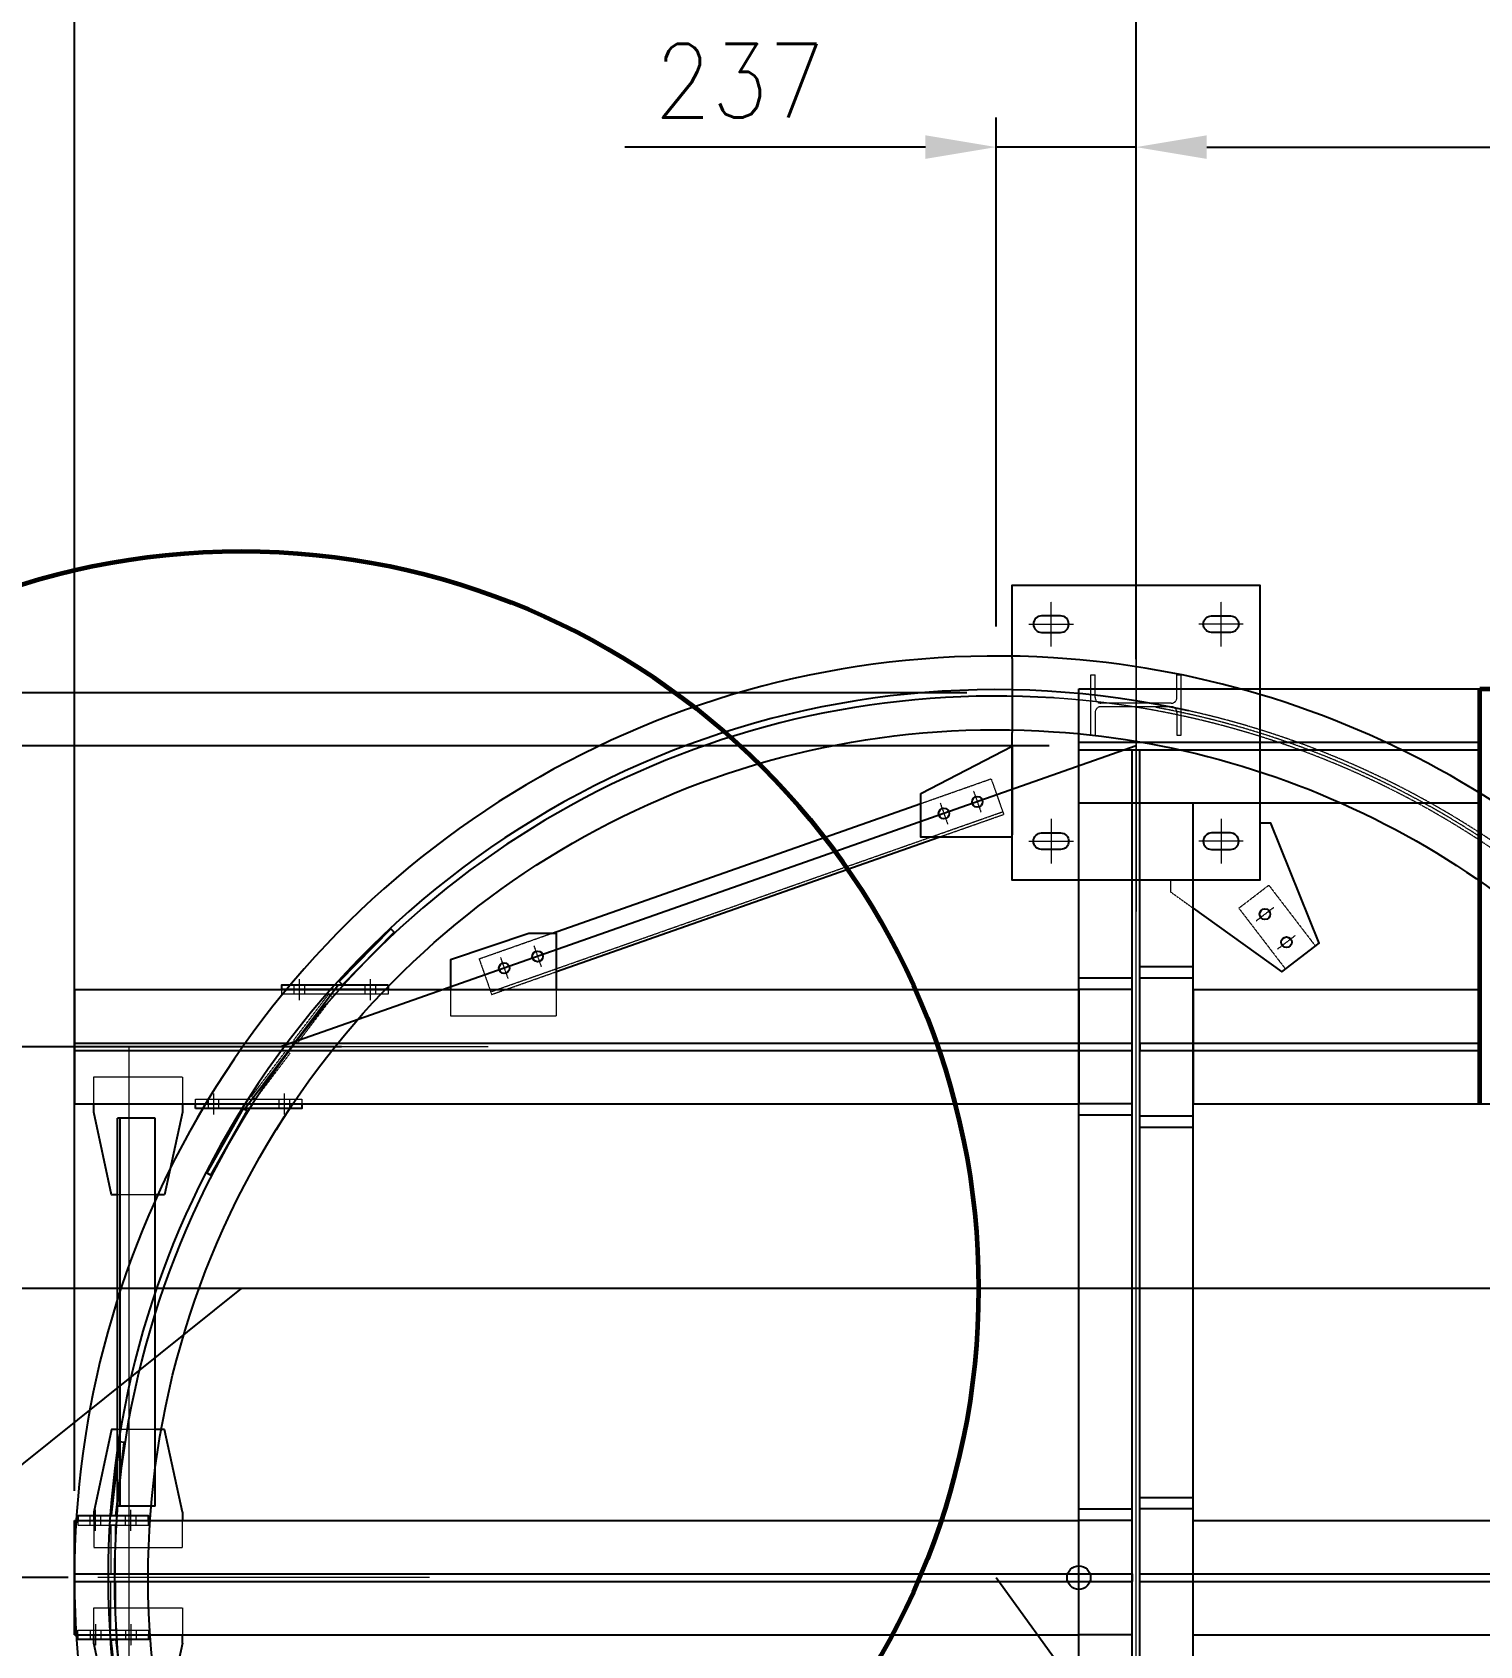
# Model space of a CAD drawing. Header units: millimetres. Extents: x 13669 to 217197, y -88248 to 24578.
# Drawn here: x 18009 to 20462, y 5765 to 8501 of the extents above; entities that cross this region are included whole.
import ezdxf

# ---------------------------------------------------------------- set-up
doc = ezdxf.new("R2010")
doc.units = ezdxf.units.MM
for name, pattern in [('CENTER', [50.8, 31.75, -6.35, 6.35, -6.35]), ('CENTER2', [1.125, 0.75, -0.125, 0.125, -0.125]), ('DASHED2', [0.375, 0.25, -0.125])]:
    doc.linetypes.add(name, pattern=pattern)
for name, color, linetype in [('CHAPA PISO', 3, 'Continuous'), ('SDDIM', 1, 'Continuous'), ('Tx-DDIM', 1, 'Continuous'), ('Tx-EJES', 1, 'CENTER'), ('Tx_DDIM', 1, 'Continuous'), ('Tx_M_EQUIPOS', 4, 'Continuous'), ('Tx_M_EXISTENTES', 8, 'Continuous'), ('Tx_M_OCULTOS', 2, 'DASHED2')]:
    doc.layers.add(name, color=color, linetype=linetype)
for name, color, linetype, lineweight in [('TITULOS', 6, 'Continuous', 60), ('Tx_EJES', 1, 'CENTER2', 5), ('Tx_M_OCULTAS FINO', 1, 'DASHED2', 5)]:
    doc.layers.add(name, color=color, linetype=linetype, lineweight=lineweight)
doc.styles.add('ROMANS', font='romans.shx', dxfattribs={"width": 0.9})
doc.dimstyles.new('ESC 1-50', dxfattribs={"dimscale": 50, "dimtxt": 2.5, "dimasz": 2.4, "dimexe": 1, "dimexo": 1, "dimgap": 1, "dimtad": 1, "dimdec": 0, "dimtxsty": 'ROMANS', "dimcen": 2.5, "dimclrd": 256, "dimclre": 256, "dimclrt": 3, "dimadec": 0, "dimazin": 2, "dimtfac": 0.5, "dimtdec": 0, "dimtmove": 0, "dimatfit": 3, "dimfxl": 1, "dimtfill": 1, "dimtfillclr": 256, "dimtolj": 2, "dimlwd": -1, "dimarcsym": 0})

# ---------------------------------------------------------------- blocks, each defined once
blk = doc.blocks.new('*D27')
at = {"layer": 'Defpoints', "color": 0, "transparency": 16777216}
for p in [(19879.6, 8306.2), (22109.6, 8306.2), (22109.6, 7545.4)]:
    blk.add_point(p, dxfattribs=at)
at = {"layer": 'Tx_DDIM', "lineweight": -2, "transparency": 16777216}
blk.add_line((22109.6, 7595.4), (22109.6, 8356.2), dxfattribs=at)
at = {"layer": 'Tx_DDIM', "transparency": 16777216}
blk.add_line((19999.6, 8306.2), (21989.6, 8306.2), dxfattribs=at)
for points in [[(19999.6, 8326.2), (19999.6, 8286.2), (19879.6, 8306.2)], [(21989.6, 8326.2), (21989.6, 8286.2), (22109.6, 8306.2)]]:
    blk.add_solid(points, dxfattribs=at)
at = {"layer": 'Tx_DDIM', "color": 3, "transparency": 16777216, "insert": (20944.6, 8418.7), "char_height": 125, "attachment_point": 5, "style": 'ROMANS', "bg_fill": 3, "box_fill_scale": 1.1, "bg_fill_color": 256, "bg_fill_true_color": 13158600, "bg_fill_transparency": 0}
blk.add_mtext('\\A2;2230', dxfattribs=at)
blk = doc.blocks.new('*D30')
at = {"layer": 'Defpoints', "color": 0, "transparency": 16777216}
for p in [(30939.6, 8614.3), (30939.6, 7545.4), (19879.6, 7387.9)]:
    blk.add_point(p, dxfattribs=at)
at = {"layer": 'Tx_DDIM', "lineweight": -2, "transparency": 16777216}
for p, q in [((19879.6, 7437.9), (19879.6, 8664.3)), ((30939.6, 7595.4), (30939.6, 8664.3))]:
    blk.add_line(p, q, dxfattribs=at)
at = {"layer": 'Tx_DDIM', "transparency": 16777216}
blk.add_line((19999.6, 8614.3), (30819.6, 8614.3), dxfattribs=at)
for points in [[(19999.6, 8634.3), (19999.6, 8594.3), (19879.6, 8614.3)], [(30819.6, 8634.3), (30819.6, 8594.3), (30939.6, 8614.3)]]:
    blk.add_solid(points, dxfattribs=at)
at = {"layer": 'Tx_DDIM', "color": 3, "transparency": 16777216, "insert": (25409.6, 8726.8), "char_height": 125, "attachment_point": 5, "style": 'ROMANS', "bg_fill": 3, "box_fill_scale": 1.1, "bg_fill_color": 256, "bg_fill_true_color": 13158600, "bg_fill_transparency": 0}
blk.add_mtext('\\A2;11060', dxfattribs=at)
blk = doc.blocks.new('*D31')
at = {"layer": 'Defpoints', "color": 0, "transparency": 16777216}
for p in [(19879.6, 8614.3), (19879.6, 7387.9), (18080.1, 5977.9)]:
    blk.add_point(p, dxfattribs=at)
at = {"layer": 'Tx_DDIM', "lineweight": -2, "transparency": 16777216}
for p, q in [((18080.1, 6027.9), (18080.1, 8664.3)), ((19879.6, 7437.9), (19879.6, 8664.3))]:
    blk.add_line(p, q, dxfattribs=at)
at = {"layer": 'Tx_DDIM', "transparency": 16777216}
blk.add_line((18200.1, 8614.3), (19759.6, 8614.3), dxfattribs=at)
for points in [[(18200.1, 8634.3), (18200.1, 8594.3), (18080.1, 8614.3)], [(19759.6, 8634.3), (19759.6, 8594.3), (19879.6, 8614.3)]]:
    blk.add_solid(points, dxfattribs=at)
at = {"layer": 'Tx_DDIM', "color": 3, "transparency": 16777216, "insert": (18979.9, 8726.8), "char_height": 125, "attachment_point": 5, "style": 'ROMANS', "bg_fill": 3, "box_fill_scale": 1.1, "bg_fill_color": 256, "bg_fill_true_color": 13158600, "bg_fill_transparency": 0}
blk.add_mtext('\\A2;1800', dxfattribs=at)
blk = doc.blocks.new('*D33')
at = {"layer": 'Defpoints', "color": 0, "transparency": 16777216}
for p in [(19782.6, 7290.9), (17381.7, 6780.9), (18582.6, 6780.9)]:
    blk.add_point(p, dxfattribs=at)
at = {"layer": 'Tx_DDIM', "lineweight": -2, "transparency": 16777216}
for p, q in [((19732.6, 7290.9), (17331.7, 7290.9)), ((18532.6, 6780.9), (17331.7, 6780.9))]:
    blk.add_line(p, q, dxfattribs=at)
at = {"layer": 'Tx_DDIM', "transparency": 16777216}
blk.add_line((17381.7, 7170.9), (17381.7, 6900.9), dxfattribs=at)
for points in [[(17361.7, 7170.9), (17401.7, 7170.9), (17381.7, 7290.9)], [(17361.7, 6900.9), (17401.7, 6900.9), (17381.7, 6780.9)]]:
    blk.add_solid(points, dxfattribs=at)
at = {"layer": 'Tx_DDIM', "color": 3, "transparency": 16777216, "insert": (17269.2, 7035.9), "char_height": 125, "attachment_point": 5, "rotation": 90, "style": 'ROMANS', "bg_fill": 3, "box_fill_scale": 1.1, "bg_fill_color": 256, "bg_fill_true_color": 13158600, "bg_fill_transparency": 0}
blk.add_mtext('\\A2;510', dxfattribs=at)
blk = doc.blocks.new('*D34')
at = {"layer": 'Defpoints', "color": 0, "transparency": 16777216}
for p in [(18582.6, 6780.9), (17381.7, 5880.9), (18119.7, 5880.9)]:
    blk.add_point(p, dxfattribs=at)
at = {"layer": 'Tx_DDIM', "lineweight": -2, "transparency": 16777216}
for p, q in [((18532.6, 6780.9), (17331.7, 6780.9)), ((18069.7, 5880.9), (17331.7, 5880.9))]:
    blk.add_line(p, q, dxfattribs=at)
at = {"layer": 'Tx_DDIM', "transparency": 16777216}
blk.add_line((17381.7, 6660.9), (17381.7, 6000.9), dxfattribs=at)
for points in [[(17361.7, 6660.9), (17401.7, 6660.9), (17381.7, 6780.9)], [(17361.7, 6000.9), (17401.7, 6000.9), (17381.7, 5880.9)]]:
    blk.add_solid(points, dxfattribs=at)
at = {"layer": 'Tx_DDIM', "color": 3, "transparency": 16777216, "insert": (17269.2, 6330.9), "char_height": 125, "attachment_point": 5, "rotation": 90, "style": 'ROMANS', "bg_fill": 3, "box_fill_scale": 1.1, "bg_fill_color": 256, "bg_fill_true_color": 13158600, "bg_fill_transparency": 0}
blk.add_mtext('\\A2;900', dxfattribs=at)
blk = doc.blocks.new('*D35')
at = {"layer": 'Defpoints', "color": 0, "transparency": 16777216}
for p in [(18119.7, 5880.9), (17381.7, 4980.9), (18063.1, 4980.9)]:
    blk.add_point(p, dxfattribs=at)
at = {"layer": 'Tx_DDIM', "lineweight": -2, "transparency": 16777216}
for p, q in [((18069.7, 5880.9), (17331.7, 5880.9)), ((18013.1, 4980.9), (17331.7, 4980.9))]:
    blk.add_line(p, q, dxfattribs=at)
at = {"layer": 'Tx_DDIM', "transparency": 16777216}
blk.add_line((17381.7, 5760.9), (17381.7, 5100.9), dxfattribs=at)
for points in [[(17361.7, 5760.9), (17401.7, 5760.9), (17381.7, 5880.9)], [(17361.7, 5100.9), (17401.7, 5100.9), (17381.7, 4980.9)]]:
    blk.add_solid(points, dxfattribs=at)
at = {"layer": 'Tx_DDIM', "color": 3, "transparency": 16777216, "insert": (17269.2, 5430.9), "char_height": 125, "attachment_point": 5, "rotation": 90, "style": 'ROMANS', "bg_fill": 3, "box_fill_scale": 1.1, "bg_fill_color": 256, "bg_fill_true_color": 13158600, "bg_fill_transparency": 0}
blk.add_mtext('\\A2;900', dxfattribs=at)
blk = doc.blocks.new('*D19')
at = {"layer": 'Defpoints', "color": 0, "transparency": 16777216}
for p in [(18440, 7290.9), (16946.7, 3275.9), (19444.7, 3275.9)]:
    blk.add_point(p, dxfattribs=at)
at = {"layer": 'SDDIM', "lineweight": -2, "transparency": 16777216}
for p, q in [((18390, 7290.9), (16896.7, 7290.9)), ((19394.7, 3275.9), (16896.7, 3275.9))]:
    blk.add_line(p, q, dxfattribs=at)
at = {"layer": 'SDDIM', "transparency": 16777216}
blk.add_line((16946.7, 7170.9), (16946.7, 3395.9), dxfattribs=at)
for points in [[(16926.7, 7170.9), (16966.7, 7170.9), (16946.7, 7290.9)], [(16926.7, 3395.9), (16966.7, 3395.9), (16946.7, 3275.9)]]:
    blk.add_solid(points, dxfattribs=at)
at = {"layer": 'SDDIM', "color": 3, "transparency": 16777216, "insert": (16834.2, 5283.4), "char_height": 125, "attachment_point": 5, "rotation": 90, "style": 'ROMANS', "bg_fill": 3, "box_fill_scale": 1.1, "bg_fill_color": 256, "bg_fill_true_color": 13158600, "bg_fill_transparency": 0}
blk.add_mtext('\\A2;4015', dxfattribs=at)
blk = doc.blocks.new('*D15')
at = {"layer": 'Defpoints', "color": 0, "transparency": 16777216}
for p in [(19879.6, 8306.2), (19879.6, 8051.1), (19642.6, 7443.4)]:
    blk.add_point(p, dxfattribs=at)
at = {"layer": 'SDDIM', "lineweight": -2, "transparency": 16777216}
for p, q in [((19642.6, 7493.4), (19642.6, 8356.2)), ((19879.6, 8101.1), (19879.6, 8356.2))]:
    blk.add_line(p, q, dxfattribs=at)
at = {"layer": 'SDDIM', "transparency": 16777216}
for p, q in [((19522.6, 8306.2), (19013.3, 8306.2)), ((19879.6, 8306.2), (19642.6, 8306.2)), ((19999.6, 8306.2), (20119.6, 8306.2))]:
    blk.add_line(p, q, dxfattribs=at)
for points in [[(19522.6, 8326.2), (19522.6, 8286.2), (19642.6, 8306.2)], [(19999.6, 8326.2), (19999.6, 8286.2), (19879.6, 8306.2)]]:
    blk.add_solid(points, dxfattribs=at)
at = {"layer": 'SDDIM', "color": 3, "transparency": 16777216, "insert": (19208, 8418.7), "char_height": 125, "attachment_point": 5, "style": 'ROMANS', "bg_fill": 3, "box_fill_scale": 1.1, "bg_fill_color": 256, "bg_fill_true_color": 13158600, "bg_fill_transparency": 0}
blk.add_mtext('\\A2;237', dxfattribs=at)
blk = doc.blocks.new('*D17')
at = {"layer": 'Defpoints', "color": 0, "transparency": 16777216}
for p in [(19642.6, 7380.9), (16598.4, 5880.9), (18000.4, 5880.9)]:
    blk.add_point(p, dxfattribs=at)
at = {"layer": 'SDDIM', "lineweight": -2, "transparency": 16777216}
for p, q in [((19592.6, 7380.9), (16548.4, 7380.9)), ((17950.4, 5880.9), (16548.4, 5880.9))]:
    blk.add_line(p, q, dxfattribs=at)
at = {"layer": 'SDDIM', "transparency": 16777216}
blk.add_line((16598.4, 7260.9), (16598.4, 6000.9), dxfattribs=at)
for points in [[(16578.4, 7260.9), (16618.4, 7260.9), (16598.4, 7380.9)], [(16578.4, 6000.9), (16618.4, 6000.9), (16598.4, 5880.9)]]:
    blk.add_solid(points, dxfattribs=at)
at = {"layer": 'SDDIM', "color": 3, "transparency": 16777216, "insert": (16485.9, 6630.9), "char_height": 125, "attachment_point": 5, "rotation": 90, "style": 'ROMANS', "bg_fill": 3, "box_fill_scale": 1.1, "bg_fill_color": 256, "bg_fill_true_color": 13158600, "bg_fill_transparency": 0}
blk.add_mtext('\\A2;1500', dxfattribs=at)
blk = doc.blocks.new('W150x18')
for p, q in [((-51, 0), (-51, -7.1)), ((-51, 0), (51, 0)), ((51, 0), (51, -7.1)), ((-12.9, -7.1), (-51, -7.1)), ((-2.9, -135.9), (-2.9, -17.1)), ((2.9, -135.9), (2.9, -17.1)), ((12.9, -7.1), (51, -7.1)), ((-51, -145.9), (-51, -153)), ((-12.9, -145.9), (-51, -145.9)), ((-51, -153), (51, -153)), ((12.9, -145.9), (51, -145.9)), ((51, -145.9), (51, -153))]:
    blk.add_line(p, q)
for centre, start, end in [((-12.9, -17.1), 0, 90), ((12.9, -17.1), 90, 180), ((-12.9, -135.9), 270, 0), ((12.9, -135.9), 180, 270)]:
    blk.add_arc(centre, 10, start, end)

msp = doc.modelspace()

# ---------------------------------------------------------------- linework, layer by layer
at = {"layer": 'Tx-DDIM'}
msp.add_circle((19782.6310519, 5880.8672684), 20, dxfattribs=at)
at = {"layer": 'Tx_EJES'}
for p, q in [((20023.6310519, 7167.0761914), (20023.6310519, 7091.6761914)), ((20061.3310519, 7129.3761914), (19985.9310519, 7129.3761914)), ((20083.0560396, 6994.1746872), (20113.2180854, 7017.2885573)), ((20119.5516241, 6946.5504043), (20149.7136699, 6969.6642745)), ((19782.6310519, 5860.8672684), (19782.6310519, 5900.8672684))]:
    msp.add_line(p, q, dxfattribs=at)
msp.add_lwpolyline([(20462.15913, 7137.2007152, 0.0994580369), (19913.3510519, 7356.2352502)], format="xyb", dxfattribs=at)
at = {"layer": 'Tx_M_EQUIPOS'}
for p, q in [((19976.6310518, 3532.7672684), (19976.6310518, 7193.8672684)), ((19976.6310518, 6877.8672684), (20462.15913, 6877.8672684)), ((19976.6310518, 6877.8672684), (19976.6310518, 6683.8672684)), ((19976.6310518, 6683.8672684), (22012.6310519, 6683.8672684)), ((19976.6310518, 5977.8672684), (22012.6310519, 5977.8672684)), ((19976.6310518, 5783.8672684), (19976.6310518, 5977.8672684)), ((19976.6310518, 5783.8672684), (22012.6310519, 5783.8672684))]:
    msp.add_line(p, q, dxfattribs=at)
msp.add_lwpolyline([(19976.6310518, 7015.7337751), (20126.5534302, 6907.8208974), (20190.052474, 6956.4816766), (20108.034867, 7160.2021115), (20089.6310519, 7160.2021115), (20089.6310519, 7063.3761913), (19990.0348669, 7063.3761913)], dxfattribs=at)
msp.add_lwpolyline([(20023.6310518, 7115.3761911), (20039.6310518, 7115.3761911, 1), (20039.6310518, 7143.3761911), (20023.6310518, 7143.3761911), (20007.6310518, 7143.3761911, 1), (20007.6310518, 7115.3761911)], format="xyb", close=True, dxfattribs=at)
for centre in [(20098.1370625, 7005.7316223), (20134.632647, 6958.1073394)]:
    msp.add_circle(centre, 9, dxfattribs=at)
at = {"layer": 'Tx_M_OCULTAS FINO'}
for p, q in [((20053.8295682, 7015.8729214), (20104.6288033, 7054.8015448)), ((20104.6288033, 7054.8015448), (20183.7025696, 6951.6155987)), ((20053.8295682, 7015.8729214), (20132.9033345, 6912.6869753))]:
    msp.add_line(p, q, dxfattribs=at)
msp.add_lwpolyline([(19976.6310518, 7063.3761913), (19938.2276947, 7063.3761913), (19938.2276947, 7043.3761913), (19976.6310518, 7015.7337751)], dxfattribs=at)
at = {"layer": 'Tx_M_OCULTOS'}
for p, q in [((19976.6310518, 6787.1672684), (20462.15913, 6787.1672684)), ((19976.6310518, 6774.5672684), (20462.15913, 6774.5672684)), ((19782.6310518, 5887.1672684), (19873.3310518, 5887.1672684)), ((19873.3310518, 5887.1672684), (19873.3310518, 5874.5672684)), ((19885.9310518, 5887.1672684), (19976.6310518, 5887.1672684)), ((19885.9310518, 5874.5672684), (19885.9310518, 5887.1672684)), ((19976.6310518, 5887.1672684), (22012.6310519, 5887.1672684)), ((19782.6310518, 5874.5672684), (19873.3310518, 5874.5672684)), ((19885.9310518, 5874.5672684), (19976.6310518, 5874.5672684)), ((19976.6310518, 5874.5672684), (22012.6310519, 5874.5672684)), ((19873.3310517, 5783.8672683), (19782.6310517, 5783.8672683))]:
    msp.add_line(p, q, dxfattribs=at)

# ---------------------------------------------------------------- dimensions: what is measured, and where the dimension line sits
at = {"layer": 'Tx_DDIM'}
dim = msp.add_linear_dim(base=(22109.6310519, 8306.1582602), p1=(19879.6310519, 8306.1582602), p2=(22109.6310519, 7545.3672684), dimstyle='ESC 1-50', dxfattribs=at)
dim.commit()
dim.dimension.update_dxf_attribs({"geometry": '*D27', "text_midpoint": (20944.631052, 8306.1582602), "dimtype": 160})

# ---------------------------------------------------------------- next in the draw order: dimensions: what is measured, and where the dimension line sits
dim = msp.add_linear_dim(base=(30939.6310519, 8614.2890023), p1=(19879.6310519, 7387.8672684), p2=(30939.6310519, 7545.3672684), dimstyle='ESC 1-50', dxfattribs=at)
dim.commit()
dim.dimension.update_dxf_attribs({"geometry": '*D30', "text_midpoint": (25409.6310519, 8726.7890023)})

# ---------------------------------------------------------------- next in the draw order: linework, layer by layer
at = {"layer": 'TITULOS'}
for p, q in [((20462.15913, 6683.8672684), (20462.15913, 7387.8672684)), ((20462.15913, 7387.8672684), (20568.15913, 7387.8672684))]:
    msp.add_line(p, q, dxfattribs=at)
at = {"layer": 'Tx-DDIM'}
msp.add_line((20089.6310519, 7412.9107567), (20089.6310519, 7285.2024314), dxfattribs=at)
at = {"layer": 'Tx_EJES'}
for p, q in [((20023.6310519, 7459.6761886), (20023.6310519, 7535.0761886)), ((20061.3310519, 7497.3761886), (19985.9310519, 7497.3761886))]:
    msp.add_line(p, q, dxfattribs=at)
at = {"layer": 'Tx_M_EQUIPOS'}
msp.add_lwpolyline([(20023.6310521, 7483.3761886), (20007.6310521, 7483.3761886, -1), (20007.6310521, 7511.3761886), (20023.6310521, 7511.3761886), (20039.6310521, 7511.3761886, -1), (20039.6310521, 7483.3761886)], format="xyb", close=True, dxfattribs=at)

# ---------------------------------------------------------------- next in the draw order: dimensions: what is measured, and where the dimension line sits
at = {"layer": 'Tx_DDIM'}
dim = msp.add_linear_dim(base=(19879.631051917, 8614.2890022981), p1=(18080.1310518188, 5977.8672683654), p2=(19879.631051917, 7387.8672683651), dimstyle='ESC 1-50', dxfattribs=at)
dim.commit()
dim.dimension.update_dxf_attribs({"geometry": '*D31', "text_midpoint": (18979.8810518679, 8726.7890022981)})

# ---------------------------------------------------------------- next in the draw order: linework, layer by layer
at = {"layer": 'Tx-DDIM'}
msp.add_line((19669.6310519, 7439.2758316), (19669.6310519, 7313.9189946), dxfattribs=at)
at = {"layer": 'Tx_EJES'}
for p, q in [((19879.6310519, 2894.4633734), (19879.6310519, 7708.7263938)), ((19879.6310519, 7572.1172684), (19879.6310519, 7009.6172684)), ((19735.6310513, 7459.6761886), (19735.6310513, 7535.0761886)), ((19697.9310513, 7497.3761886), (19773.3310513, 7497.3761886))]:
    msp.add_line(p, q, dxfattribs=at)
at = {"layer": 'Tx_M_EQUIPOS'}
for p, q in [((19782.6310519, 7387.8672684), (21665.3310546, 7387.8672685)), ((19782.6310518, 5783.8672684), (19782.6310518, 5977.8672684))]:
    msp.add_line(p, q, dxfattribs=at)
msp.add_lwpolyline([(19669.6310519, 7439.2758316), (19669.6310519, 7563.3761913), (20089.6310519, 7563.3761913), (20089.6310519, 7412.9107567)], dxfattribs=at)
msp.add_lwpolyline([(19735.6310515, 7511.3761886), (19719.6310515, 7511.3761886, 1), (19719.6310515, 7483.3761886), (19735.6310515, 7483.3761886), (19751.6310515, 7483.3761886, 1), (19751.6310515, 7511.3761886)], format="xyb", close=True, dxfattribs=at)
at = {"layer": 'Tx_M_OCULTOS'}
for p, q in [((19873.3310519, 7284.5672684), (19885.9310519, 7284.5672684)), ((19873.3310519, 7193.8672684), (19873.3310519, 7284.5672684)), ((19885.9310519, 7193.8672684), (19885.9310519, 7284.5672684)), ((19873.3310518, 3532.7672684), (19873.3310518, 7193.8672684)), ((19885.9310518, 3532.7672684), (19885.9310518, 7193.8672684)), ((19885.9310517, 6916.9172685), (19976.6310517, 6916.9172685)), ((19885.9310517, 6897.8672685), (19976.6310517, 6897.8672685)), ((19873.3310518, 6774.5672684), (19873.3310518, 6787.1672684)), ((19885.9310518, 6787.1672684), (19976.6310518, 6787.1672684)), ((19885.9310518, 6787.1672684), (19885.9310518, 6774.5672684)), ((19885.9310518, 6774.5672684), (19976.6310518, 6774.5672684)), ((19873.3310517, 6683.8672685), (19782.6310517, 6683.8672685)), ((19873.3310517, 6664.8172685), (19782.6310517, 6664.8172685)), ((19885.9310517, 6663.8672685), (19976.6310517, 6663.8672685)), ((19885.9310517, 6644.8172685), (19976.6310517, 6644.8172685)), ((19873.3310517, 5996.9172683), (19782.6310517, 5996.9172683)), ((19885.9310517, 6016.9172683), (19976.6310517, 6016.9172683)), ((19885.9310517, 5997.8672683), (19976.6310517, 5997.8672683)), ((19873.3310517, 5977.8672683), (19782.6310517, 5977.8672683))]:
    msp.add_line(p, q, dxfattribs=at)

# ---------------------------------------------------------------- next in the draw order: block references
at = {"layer": 'Tx_M_OCULTAS FINO', "rotation": 90}
msp.add_blockref('W150x18', (19803.1310519, 7360.3790814), dxfattribs=at)

# ---------------------------------------------------------------- next in the draw order: dimensions: what is measured, and where the dimension line sits
at = {"layer": 'Tx_DDIM'}
dim = msp.add_linear_dim(base=(17381.6512594, 6780.8672684), p1=(19782.6310519, 7290.8672684), p2=(18582.6310521, 6780.8672684), angle=90, dimstyle='ESC 1-50', dxfattribs=at)
dim.commit()
dim.dimension.update_dxf_attribs({"geometry": '*D33', "text_midpoint": (17269.1512594, 7035.8672684)})

# ---------------------------------------------------------------- next in the draw order: linework, layer by layer
at = {"layer": 'Tx_EJES'}
for p, q in [((19604.2704571, 7214.1572852), (19616.8788192, 7178.3099812)), ((19547.6694508, 7194.249345), (19560.2778129, 7158.402041)), ((19735.6310513, 7167.0761914), (19735.6310513, 7091.6761914)), ((19697.9310513, 7129.3761914), (19773.3310513, 7129.3761914))]:
    msp.add_line(p, q, dxfattribs=at)
at = {"layer": 'Tx_M_EQUIPOS'}
for p, q in [((19782.6310519, 7193.8672684), (19782.6310519, 7387.8672684)), ((19976.6310518, 7193.8672684), (19782.6310518, 7193.8672684)), ((19782.6310518, 3532.7672684), (19782.6310518, 7193.8672684)), ((20462.15913, 7193.8672684), (19782.6310519, 7193.8672684)), ((19782.6310518, 6877.8672684), (19782.6310518, 6683.8672684))]:
    msp.add_line(p, q, dxfattribs=at)
for points in [[(20089.6310519, 7285.2024314), (20089.6310519, 7063.3761913), (19669.6310519, 7063.3761913), (19669.6310519, 7313.9189946)], [(19514.9692951, 7210.2569796), (19669.6310519, 7290.2569796), (19669.6310519, 7140.2569796)], [(19541.3895161, 7136.2569796), (19514.9692951, 7136.2569796), (19514.9692951, 7210.2569796)], [(19669.6310519, 7136.2569796), (19541.3895161, 7136.2569796)]]:
    msp.add_lwpolyline(points, dxfattribs=at)
msp.add_lwpolyline([(19739.6310519, 7315.0908388, -0.2290890454), (20827.0550653, 6695.4506017, 0.028270565), (20935.1585815, 6555.8672684, 0.0454955289), (21139.9833289, 6359.4839698, 0.0454955289)], format="xyb", dxfattribs=at)
msp.add_lwpolyline([(19735.6310511, 7143.3761914), (19751.6310511, 7143.3761914, -1), (19751.6310511, 7115.3761914), (19735.6310511, 7115.3761914), (19719.6310511, 7115.3761914, -1), (19719.6310511, 7143.3761914)], format="xyb", close=True, dxfattribs=at)
for centre in [(19610.5746382, 7196.2336332), (19553.9736319, 7176.325693)]:
    msp.add_circle(centre, 9, dxfattribs=at)
at = {"layer": 'Tx_M_OCULTAS FINO'}
for p, q in [((19514.9692951, 7193.3484292), (19633.9697208, 7235.2037513)), ((19633.9697208, 7235.2037514), (19655.204857, 7174.8293446)), ((19545.538329, 7136.2569796), (19655.204857, 7174.8293446))]:
    msp.add_line(p, q, dxfattribs=at)
for points in [[(22114.472471, 6086.2672684, -0.2469281461), (20883.0010761, 6733.9272684, 0.2298917564), (19739.6310519, 7383.1389349, 0.1974845647)], [(22114.472471, 6075.4672684, -0.2469281461), (20874.102447, 6727.8072684, 0.2297689492), (19739.6310519, 7372.3162819, 0.1971266035)]]:
    msp.add_lwpolyline(points, format="xyb", dxfattribs=at)
at = {"layer": 'Tx_M_OCULTOS'}
for p, q in [((19782.6310519, 7297.1672684), (20462.15913, 7297.1672684)), ((19782.6310519, 7284.5672684), (20462.15913, 7284.5672684)), ((19873.3310517, 6896.9172685), (19782.6310517, 6896.9172685)), ((19873.3310517, 6877.8672685), (19782.6310517, 6877.8672685)), ((19782.6310518, 6787.1672684), (19873.3310518, 6787.1672684)), ((19782.6310518, 6774.5672684), (19873.3310518, 6774.5672684))]:
    msp.add_line(p, q, dxfattribs=at)

# ---------------------------------------------------------------- next in the draw order: dimensions: what is measured, and where the dimension line sits
at = {"layer": 'SDDIM'}
dim = msp.add_linear_dim(base=(19879.6310519, 8306.1582602), p1=(19642.6310521, 7443.3672684), p2=(19879.6310519, 8051.0781353), dimstyle='ESC 1-50', override={"dimtfillclr": 0, "dimarcsym": 1}, dxfattribs=at)
dim.commit()
dim.dimension.update_dxf_attribs({"geometry": '*D15', "text_midpoint": (19207.988195, 8306.1582602), "dimtype": 160})
at = {"layer": 'Tx_DDIM'}
dim = msp.add_linear_dim(base=(17381.6512594, 5880.8672684), p1=(18582.6310521, 6780.8672684), p2=(18119.7291718, 5880.8672684), angle=90, dimstyle='ESC 1-50', dxfattribs=at)
dim.commit()
dim.dimension.update_dxf_attribs({"geometry": '*D34', "text_midpoint": (17269.1512594, 6330.8672684)})

# ---------------------------------------------------------------- next in the draw order: linework, layer by layer
at = {"layer": 'Tx_M_EQUIPOS'}
msp.add_lwpolyline([(21216.0316196, 6458.7218738, -0.0254635619), (21106.6127337, 6555.8672684, -0.0478802715), (20930.0484578, 6766.283935, 0.2305128716), (19739.6310519, 7440.3534818)], format="xyb", dxfattribs=at)

# ---------------------------------------------------------------- next in the draw order: dimensions: what is measured, and where the dimension line sits
at = {"layer": 'Tx_DDIM'}
dim = msp.add_linear_dim(base=(17381.6512594, 4980.8672684), p1=(18119.7291718, 5880.8672684), p2=(18063.1310518, 4980.8672684), angle=90, dimstyle='ESC 1-50', dxfattribs=at)
dim.commit()
dim.dimension.update_dxf_attribs({"geometry": '*D35', "text_midpoint": (17269.1512594, 5430.8672684)})

# ---------------------------------------------------------------- next in the draw order: dimensions: what is measured, and where the dimension line sits
at = {"layer": 'SDDIM'}
dim = msp.add_linear_dim(base=(16946.7061888, 3275.8672684), p1=(18440.0161557, 7290.8672684), p2=(19444.6859813, 3275.8672684), angle=90, dimstyle='ESC 1-50', dxfattribs=at)
dim.commit()
dim.dimension.update_dxf_attribs({"geometry": '*D19', "text_midpoint": (16834.2061888, 5283.3672684)})

# ---------------------------------------------------------------- next in the draw order: linework, layer by layer
at = {"layer": 'Tx-DDIM'}
for p, q in [((19879.631052, 7290.8672684), (18429.6310519, 6780.8672684)), ((18527.8766028, 6885.7672684), (18369.7141333, 6675.9672684))]:
    msp.add_line(p, q, dxfattribs=at)
at = {"layer": 'Tx_EJES'}
for p, q in [((18859.0041018, 6952.0291188), (18871.6124639, 6916.1818148)), ((18802.4030955, 6932.1211787), (18815.0114576, 6896.2738747)), ((18781.2672775, 6780.8672684), (18080.1310518, 6780.8672684)), ((18173.1310518, 4980.8672684), (18173.1310518, 6780.8672684)), ((18682.2291718, 5880.8672684), (18119.7291718, 5880.8672684)), ((18115.7706712, 5801.7672684), (18115.7706712, 5765.9672684)), ((18175.7706712, 5801.7672684), (18175.7706712, 5765.9672684))]:
    msp.add_line(p, q, dxfattribs=at)
at = {"layer": 'Tx_M_EQUIPOS'}
for p, q in [((18888.6609485, 6973.0606659), (19514.9692951, 7193.3484292)), ((18897.4757881, 6908.3177411), (19545.538329, 7136.2569796)), ((18080.1310518, 6877.8672684), (19782.6310518, 6877.8672684)), ((18080.1310518, 6877.8672684), (18080.1310518, 6683.8672684)), ((18080.1310518, 6683.8672684), (19782.6310518, 6683.8672684)), ((18153.1310518, 6001.8288799), (18153.1310518, 6659.9056568)), ((18217.1310518, 6659.9056568), (18153.1310518, 6659.9056568)), ((18157.9310518, 6001.8288799), (18157.9310518, 6659.9056568)), ((18217.1310518, 6001.8288799), (18217.1310518, 6659.9056568)), ((18217.1310518, 6001.8288799), (18153.1310518, 6001.8288799)), ((18080.1310518, 5977.8672684), (19782.6310518, 5977.8672684)), ((18080.1310518, 5783.8672684), (18080.1310518, 5977.8672684)), ((18080.1310518, 5783.8672684), (19782.6310518, 5783.8672684)), ((18263.1310518, 5769.9056568), (18263.1310518, 5783.8672684))]:
    msp.add_line(p, q, dxfattribs=at)
for points in [[(18534.6043581, 6885.7672684), (18622.1705544, 6974.9701903), (18616.4615674, 6980.5744268), (18528.8953711, 6891.3715049)], [(18366.1014699, 6675.9672684), (18304.3964721, 6567.258974), (18311.353803, 6563.3098542), (18373.0588007, 6672.0181485)], [(18085.7706712, 5775.9672684), (18085.7706712, 5783.8672684), (18205.7706712, 5783.8672684), (18205.7706712, 5775.9672684)], [(18150.3286046, 5775.967269), (18164.2536087, 5651.7453134), (18156.3034035, 5650.8541132), (18142.3783994, 5775.0760688)]]:
    msp.add_lwpolyline(points, close=True, dxfattribs=at)
for points in [[(18897.4757881, 6877.8672684), (18897.4757881, 6973.0606659), (18850.2051558, 6973.0606659), (18717.4718224, 6928.0606659), (18717.4718224, 6877.8672684)], [(18113.1310518, 6669.9056568), (18113.1310518, 6683.8672684)], [(18263.1310518, 6683.8672684), (18263.1310518, 6669.9056568)], [(18153.1310518, 6529.9056568), (18143.1310518, 6529.9056568), (18113.1310518, 6669.9056568)], [(18263.1310518, 6669.9056568), (18233.1310518, 6529.9056568)], [(18233.1310518, 6529.9056568), (18217.1310518, 6529.9056568)], [(18153.1310518, 6131.8288799), (18143.1310518, 6131.8288799), (18113.1310518, 5991.8288799)], [(18233.1310518, 6131.8288799), (18217.1310518, 6131.8288799)], [(18263.1310518, 5991.8288799), (18233.1310518, 6131.8288799)], [(18113.1310518, 5991.8288799), (18113.1310518, 5977.8672684)], [(18113.1310518, 5769.9056568), (18113.1310518, 5783.8672684)], [(18153.1310518, 5629.9056568), (18143.1310518, 5629.9056568), (18113.1310518, 5769.9056568)], [(18263.1310518, 5769.9056568), (18233.1310518, 5629.9056568)]]:
    msp.add_lwpolyline(points, dxfattribs=at)
for centre in [(18808.7072765, 6914.1975267), (18865.3082829, 6934.1054668)]:
    msp.add_circle(centre, 9, dxfattribs=at)
at = {"layer": 'Tx_M_OCULTAS FINO'}
for p, q in [((18785.7103527, 6874.0953884), (19653.6122218, 7179.3574251)), ((18766.0678517, 6929.9417146), (18888.6609485, 6973.0606659)), ((18766.0678517, 6929.9417146), (18787.3029879, 6869.5673079)), ((18787.3029879, 6869.5673079), (18897.4757881, 6908.3177411)), ((18106.7706712, 5791.7672684), (18106.7706712, 5775.9672684)), ((18124.7706712, 5791.7672684), (18124.7706712, 5775.9672684)), ((18166.7706712, 5791.7672684), (18166.7706712, 5775.9672684)), ((18184.7706712, 5791.7672684), (18184.7706712, 5775.9672684))]:
    msp.add_line(p, q, dxfattribs=at)
for points in [[(18517.3243048, 6865.1366966), (18458.2621312, 6787.1672684), (18451.8851745, 6791.9978402), (18510.9473482, 6869.9672684)], [(18380.2465238, 6696.5830863), (18439.0366612, 6774.5672684), (18445.4247671, 6769.7514504), (18386.6346297, 6691.7672684)], [(18085.7706712, 5783.8672684), (18085.7706712, 5791.7672684), (18205.7706712, 5791.7672684), (18205.7706712, 5783.8672684)]]:
    msp.add_lwpolyline(points, close=True, dxfattribs=at)
for points in [[(18717.4718224, 6877.8672684), (18717.4718224, 6833.0606659), (18897.4757881, 6833.0606659), (18897.4757881, 6877.8672684)], [(18113.1310518, 6683.8672684), (18113.1310518, 6729.9056568), (18263.1310518, 6729.9056568), (18263.1310518, 6683.8672684)], [(18217.1310518, 6529.9056568), (18153.1310518, 6529.9056568)], [(18217.1310518, 6131.8288799), (18153.1310518, 6131.8288799)], [(18113.1310518, 5977.8672684), (18113.1310518, 5931.8288799), (18263.1310518, 5931.8288799), (18263.1310518, 5977.8672684)], [(18113.1310518, 5783.8672684), (18113.1310518, 5829.9056568), (18263.1310518, 5829.9056568), (18263.1310518, 5783.8672684)]]:
    msp.add_lwpolyline(points, dxfattribs=at)
at = {"layer": 'Tx_M_OCULTAS FINO', "color": 5}
for points in [[(18141.7706711, 5969.9672677), (18141.7706711, 5887.1672677), (18149.7706711, 5887.1672677), (18149.7706711, 5969.9672677)], [(18141.7706712, 5791.7672684), (18141.7706712, 5874.5672684), (18149.7706712, 5874.5672684), (18149.7706712, 5791.7672684)]]:
    msp.add_lwpolyline(points, close=True, dxfattribs=at)
at = {"layer": 'Tx_M_OCULTOS'}
for p, q in [((18080.1310518, 6787.1672684), (19782.6310518, 6787.1672684)), ((18080.1310518, 6774.5672684), (19782.6310518, 6774.5672684)), ((18080.1310518, 5887.1672684), (19782.6310518, 5887.1672684)), ((18080.1310518, 5874.5672684), (19782.6310518, 5874.5672684))]:
    msp.add_line(p, q, dxfattribs=at)

# ---------------------------------------------------------------- next in the draw order: dimensions: what is measured, and where the dimension line sits
at = {"layer": 'SDDIM'}
dim = msp.add_linear_dim(base=(16598.4236459, 5880.8672684), p1=(19642.6310522, 7380.8672683), p2=(18000.4318866, 5880.8672684), angle=90, dimstyle='ESC 1-50', override={"dimtfillclr": 0, "dimarcsym": 1}, dxfattribs=at)
dim.commit()
dim.dimension.update_dxf_attribs({"geometry": '*D17', "text_midpoint": (16485.9236459, 6630.8672683)})

# ---------------------------------------------------------------- next in the draw order: linework, layer by layer
msp.add_line((19642.6310521, 5880.8672684), (22903.9038329, 1376.2210537))
at = {"layer": 'CHAPA PISO'}
for p, q in [((22109.6310517, 6370.8672684), (14976.1851525, 6370.8672684)), ((18362.6310517, 6370.8672684), (15063.6286805, 3728.4763607)), ((22109.6310517, 6370.8672684), (18362.6310517, 6370.8672684))]:
    msp.add_line(p, q, dxfattribs=at)
at = {"layer": 'TITULOS'}
msp.add_circle((18362.6310517, 6370.8672684), 1250, dxfattribs=at)
at = {"layer": 'Tx-EJES'}
msp.add_line((18080.1310518, 6877.8672684), (18080.1310518, 22787.9455283), dxfattribs=at)
at = {"layer": 'Tx_EJES'}
for p, q in [((18461.9210093, 6859.9672684), (18461.9210093, 6895.7672684)), ((18581.9210093, 6859.9672684), (18581.9210093, 6895.7672684)), ((18315.6697267, 6701.7672684), (18315.6697267, 6665.9672684)), ((18435.6697267, 6701.7672684), (18435.6697267, 6665.9672684)), ((18115.7706711, 5959.9672677), (18115.7706711, 5995.7672677)), ((18175.7706711, 5959.9672677), (18175.7706711, 5995.7672677))]:
    msp.add_line(p, q, dxfattribs=at)
at = {"layer": 'Tx_M_EQUIPOS'}
msp.add_line((18263.1310518, 5991.8288799), (18263.1310518, 5977.8672684), dxfattribs=at)
for points in [[(18611.9210093, 6885.7672684), (18611.9210093, 6877.8672684), (18431.9210093, 6877.8672684), (18431.9210093, 6885.7672684)], [(18285.6697267, 6675.9672684), (18285.6697267, 6683.8672684), (18465.6697267, 6683.8672684), (18465.6697267, 6675.9672684)], [(18150.3286046, 5985.7672677), (18164.2536087, 6109.9892233), (18156.3034035, 6110.8804236), (18142.3783994, 5986.6584679)], [(18085.7706711, 5985.7672677), (18085.7706711, 5977.8672677), (18205.7706711, 5977.8672677), (18205.7706711, 5985.7672677)]]:
    msp.add_lwpolyline(points, close=True, dxfattribs=at)
at = {"layer": 'Tx_M_EXISTENTES'}
for points in [[(19739.6310519, 7440.3534818, 0.2888950362), (18277.4181566, 6640.8672684)], [(19969.3204341, 7350.3920921, 0.3259438051), (18343.1584052, 6640.8672684)], [(19739.6310519, 7372.3162819, 0.2827704654), (18355.6853812, 6640.8672684)], [(18422.4645676, 6640.8672684, -0.2770980326), (19739.6310519, 7315.0908388, -0.2427243638)], [(18302.2589956, 6683.8672684, 0.1357620361), (18080.1310521, 5880.8672684, 0.1534125901), (18360.9499061, 4987.1672684, 0.0548937564)], [(18369.2810767, 6683.8672684, 0.1415926373), (18137.2310521, 5880.8672684, 0.160251766), (18431.2147446, 4987.1672684, 0.0570164597)], [(18382.0676225, 6683.8672684, 0.1427565611), (18148.0310521, 5880.8672684, 0.1616217045), (18444.6621585, 4987.1672684, 0.0574367404)], [(18516.7062944, 4987.1672684, -0.1693200221), (18205.1310521, 5880.8672684, -0.1492709435), (18450.3235205, 6683.8672684)]]:
    msp.add_lwpolyline(points, format="xyb", dxfattribs=at)
at = {"layer": 'Tx_M_OCULTAS FINO'}
for p, q in [((18452.9210093, 6869.9672684), (18452.9210093, 6885.7672684)), ((18470.9210093, 6869.9672684), (18470.9210093, 6885.7672684)), ((18572.9210093, 6869.9672684), (18572.9210093, 6885.7672684)), ((18590.9210093, 6869.9672684), (18590.9210093, 6885.7672684)), ((18306.6697267, 6691.7672684), (18306.6697267, 6675.9672684)), ((18324.6697267, 6691.7672684), (18324.6697267, 6675.9672684)), ((18426.6697267, 6691.7672684), (18426.6697267, 6675.9672684)), ((18444.6697267, 6691.7672684), (18444.6697267, 6675.9672684)), ((18106.7706711, 5969.9672677), (18106.7706711, 5985.7672677)), ((18124.7706711, 5969.9672677), (18124.7706711, 5985.7672677)), ((18166.7706711, 5969.9672677), (18166.7706711, 5985.7672677)), ((18184.7706711, 5969.9672677), (18184.7706711, 5985.7672677))]:
    msp.add_line(p, q, dxfattribs=at)
for points in [[(18611.9210093, 6877.8672684), (18611.9210093, 6869.9672684), (18431.9210093, 6869.9672684), (18431.9210093, 6877.8672684)], [(18285.6697267, 6683.8672684), (18285.6697267, 6691.7672684), (18465.6697267, 6691.7672684), (18465.6697267, 6683.8672684)], [(18085.7706711, 5977.8672677), (18085.7706711, 5969.9672677), (18205.7706711, 5969.9672677), (18205.7706711, 5977.8672677)]]:
    msp.add_lwpolyline(points, close=True, dxfattribs=at)

doc.saveas('drawing.dxf')
